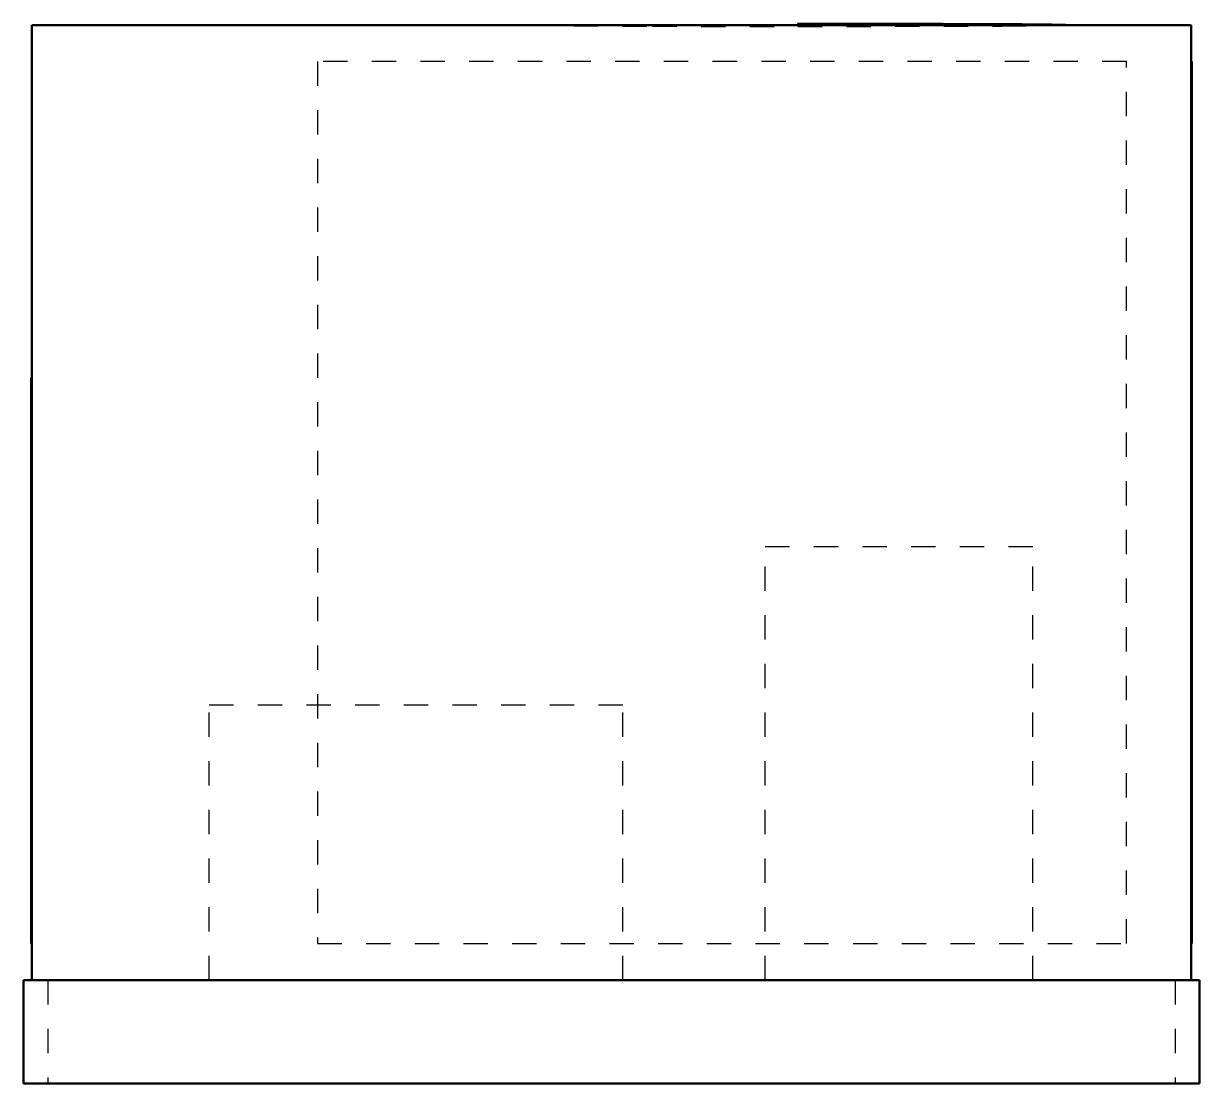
# Model space of a CAD drawing. Header units: inches. Extents: x -24.2 to 24.2, y 0 to 43.6.
import ezdxf

# ---------------------------------------------------------------- set-up
doc = ezdxf.new("R2010")
doc.units = ezdxf.units.IN
doc.header["$MEASUREMENT"] = 0
doc.linetypes.add('Dashed', pattern=[2, 1, -1])
for name, color, linetype, lineweight in [('AM_0', 7, 'Continuous', 50), ('AM_4', 3, 'Continuous', 25), ('AM_9', 6, 'Dashed', 25)]:
    doc.layers.add(name, color=color, linetype=linetype, lineweight=lineweight)

# ---------------------------------------------------------------- blocks, each defined once
blk = doc.blocks.new('1_DSH0724D000001S_PART8_0_in_DSH0724D000001S_2')
at = {"layer": 'AM_0'}
for p, q in [((-24.15625, 4.25), (24.15625, 4.25)), ((-24.15625, 4.25), (-24.15625, 0)), ((24.15625, 4.25), (24.15625, 0)), ((24.15625, 0), (-24.15625, 0))]:
    blk.add_line(p, q, dxfattribs=at)
at = {"layer": 'AM_9'}
for p, q in [((-23.15625, 4.25), (-23.15625, 0)), ((23.15625, 4.25), (23.15625, 0))]:
    blk.add_line(p, q, dxfattribs=at)
blk = doc.blocks.new('2_DSH0724D000001S_PART7_0_in_DSH0724D000001S_2')
at = {"layer": 'AM_0'}
for p, q in [((-23.8125, 43.5), (23.8125, 43.5)), ((-23.8125, 43.5), (-23.8125, 4.25)), ((23.8125, 43.5), (23.8125, 4.25))]:
    blk.add_line(p, q, dxfattribs=at)
blk = doc.blocks.new('3_DSH0724D000001S_PART6_0_in_DSH0724D000001S_2')
at = {"layer": 'AM_9'}
for p, q in [((6.3125, 22.0625), (17.3125, 22.0625)), ((6.3125, 4.25), (6.3125, 22.0625)), ((17.3125, 4.25), (17.3125, 22.0625))]:
    blk.add_line(p, q, dxfattribs=at)
blk = doc.blocks.new('4_DSH0724D000001S_PART5_0_in_DSH0724D000001S_2')
at = {"layer": 'AM_9'}
for p, q in [((-16.53125, 15.5625), (0.46875, 15.5625)), ((-16.53125, 4.25), (-16.53125, 15.5625)), ((0.46875, 4.25), (0.46875, 15.5625))]:
    blk.add_line(p, q, dxfattribs=at)
blk = doc.blocks.new('5_DSH0724D000001S_PART4_0_in_DSH0724D000001S_2')
at = {"layer": 'AM_9'}
for p, q in [((-12.078125, 42), (-12.078125, 5.75)), ((21.15625, 42), (-12.078125, 42)), ((21.15625, 5.75), (21.15625, 42)), ((-12.078125, 5.75), (21.15625, 5.75))]:
    blk.add_line(p, q, dxfattribs=at)
blk = doc.blocks.new('6_DSH0724D000001S_PART3_0_in_DSH0724D000001S_2')
at = {"layer": 'AM_0'}
for p, q in [((23.8125, 42), (23.84375, 42)), ((23.84375, 42), (23.84375, 5.75)), ((23.84375, 5.75), (23.8125, 5.75))]:
    blk.add_line(p, q, dxfattribs=at)
blk = doc.blocks.new('7_DSH0724D000001S_PART2_0_in_DSH0724D000001S_2')
at = {"layer": 'AM_0'}
blk.add_lwpolyline([(18.656, 43.5), (18.656, 43.5), (18.656, 43.5), (18.656, 43.5), (18.656, 43.501), (18.652, 43.502), (18.629, 43.504), (18.096, 43.52), (17.653, 43.526), (16.859, 43.534), (13.632, 43.552), (7.656, 43.563)], dxfattribs=at)
at = {"layer": 'AM_4'}
blk.add_line((7.656, 43.5), (7.656, 43.563), dxfattribs=at)
at = {"layer": 'AM_9'}
for points in [[(-3.344, 43.5), (-3.344, 43.5), (-3.344, 43.5), (-3.344, 43.5), (-3.343, 43.499), (-3.34, 43.498), (-3.316, 43.496), (-2.784, 43.48), (-2.34, 43.474), (-1.546, 43.466), (1.681, 43.448), (7.656, 43.437)], [(7.656, 43.437), (16.037, 43.46), (18.505, 43.49), (18.636, 43.496), (18.653, 43.498), (18.655, 43.499), (18.656, 43.5), (18.656, 43.5), (18.656, 43.5), (18.656, 43.5), (18.656, 43.5)]]:
    blk.add_lwpolyline(points, dxfattribs=at)
blk = doc.blocks.new('8_DSH0724D000001S_PART1_0_in_DSH0724D000001S_2')
at = {"layer": 'AM_0'}
for p, q in [((-23.8125, 29), (-23.84375, 29)), ((-23.84375, 5.75), (-23.84375, 29)), ((-23.84375, 5.75), (-23.8125, 5.75))]:
    blk.add_line(p, q, dxfattribs=at)

msp = doc.modelspace()

# ---------------------------------------------------------------- block references
for name in ['2_DSH0724D000001S_PART7_0_in_DSH0724D000001S_2', '7_DSH0724D000001S_PART2_0_in_DSH0724D000001S_2', '5_DSH0724D000001S_PART4_0_in_DSH0724D000001S_2', '6_DSH0724D000001S_PART3_0_in_DSH0724D000001S_2', '8_DSH0724D000001S_PART1_0_in_DSH0724D000001S_2', '3_DSH0724D000001S_PART6_0_in_DSH0724D000001S_2', '4_DSH0724D000001S_PART5_0_in_DSH0724D000001S_2', '1_DSH0724D000001S_PART8_0_in_DSH0724D000001S_2']:
    msp.add_blockref(name, (0, 0))

doc.saveas('drawing.dxf')
